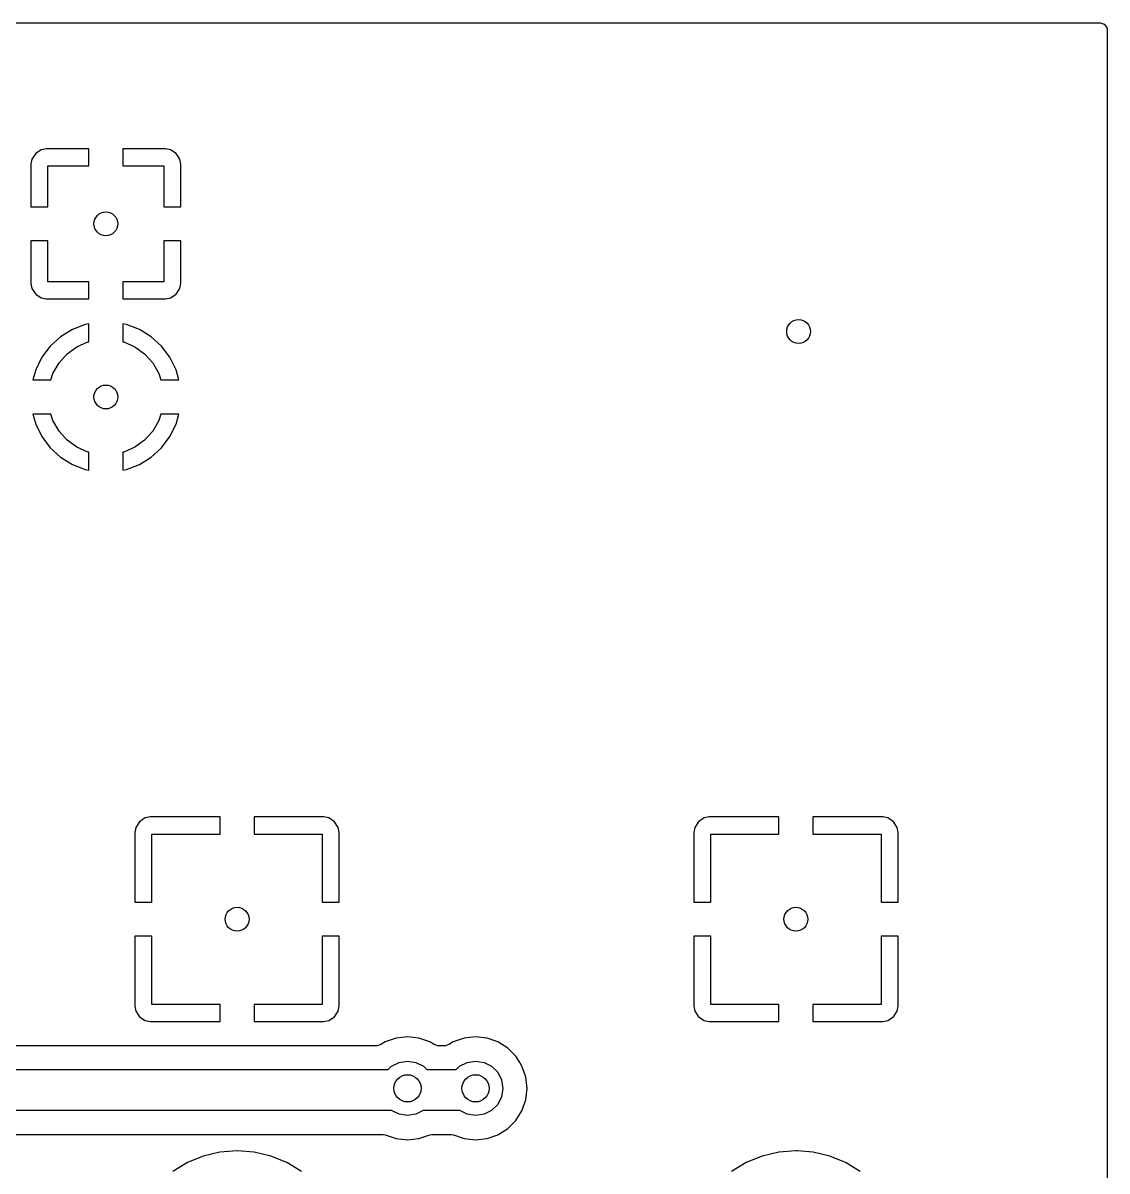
# Model space of a CAD drawing. Extents: x 0.22 to 1.78, y 0.22 to 2.18.
# Drawn here: x 1.152 to 1.778, y 1.515 to 2.178 of the extents above; entities that cross this region are included whole.
import ezdxf

# ---------------------------------------------------------------- set-up
doc = ezdxf.new("R2010")
doc.units = 0
doc.header["$MEASUREMENT"] = 0
doc.layers.add('BLACK', color=7, linetype='CONTINUOUS')

msp = doc.modelspace()

# ---------------------------------------------------------------- linework, layer by layer
at = {"layer": 'BLACK', "linetype": 'CONTINUOUS'}
for p, q in [((1.00064, 2.17817), (1.77427, 2.17817)), ((1.77427, 2.17817), (1.77656, 2.17742)), ((1.77656, 2.17742), (1.77798, 2.17548)), ((1.77798, 2.17548), (1.77817, 2.17427)), ((1.77817, 2.17427), (1.77817, 0.225728)), ((1.15924, 2.10277), (1.15707, 2.09951)), ((1.1625, 2.10494), (1.15924, 2.10277)), ((1.15924, 2.10277), (1.15924, 2.10277)), ((1.16537, 2.10551), (1.1625, 2.10494)), ((1.1625, 2.10494), (1.1625, 2.10494)), ((1.18996, 2.10551), (1.16537, 2.10551)), ((1.18996, 2.09567), (1.18996, 2.10551)), ((1.18996, 2.10551), (1.18996, 2.10551)), ((1.20965, 2.10551), (1.20965, 2.09567)), ((1.23424, 2.10551), (1.20965, 2.10551)), ((1.20965, 2.10551), (1.20965, 2.10551)), ((1.23711, 2.10494), (1.23424, 2.10551)), ((1.24036, 2.10277), (1.23711, 2.10494)), ((1.23711, 2.10494), (1.23711, 2.10494)), ((1.24254, 2.09951), (1.24036, 2.10277)), ((1.24036, 2.10277), (1.24036, 2.10277)), ((1.15707, 2.09951), (1.1565, 2.09664)), ((1.1565, 2.09664), (1.1565, 2.07205)), ((1.15707, 2.09951), (1.15707, 2.09951)), ((1.16634, 2.07205), (1.16634, 2.09567)), ((1.16634, 2.09567), (1.18996, 2.09567)), ((1.20965, 2.09567), (1.23327, 2.09567)), ((1.23327, 2.09567), (1.23327, 2.07205)), ((1.24311, 2.09664), (1.24254, 2.09951)), ((1.24254, 2.09951), (1.24254, 2.09951)), ((1.24311, 2.07205), (1.24311, 2.09664)), ((1.24311, 2.09664), (1.24311, 2.09664)), ((1.1565, 2.07205), (1.1565, 2.07205)), ((1.1565, 2.07205), (1.16634, 2.07205)), ((1.23327, 2.07205), (1.24311, 2.07205)), ((1.24311, 2.07205), (1.24311, 2.07205)), ((1.16634, 2.05236), (1.1565, 2.05236)), ((1.1565, 2.05236), (1.1565, 2.05236)), ((1.1565, 2.05236), (1.1565, 2.02777)), ((1.16634, 2.02874), (1.16634, 2.05236)), ((1.24311, 2.05236), (1.23327, 2.05236)), ((1.23327, 2.05236), (1.23327, 2.02874)), ((1.24311, 2.02777), (1.24311, 2.05236)), ((1.24311, 2.05236), (1.24311, 2.05236)), ((1.18996, 2.02874), (1.16634, 2.02874)), ((1.18996, 2.0189), (1.18996, 2.02874)), ((1.23327, 2.02874), (1.20965, 2.02874)), ((1.20965, 2.02874), (1.20965, 2.0189)), ((1.1565, 2.02777), (1.15707, 2.0249)), ((1.15707, 2.0249), (1.15707, 2.0249)), ((1.15707, 2.0249), (1.15924, 2.02164)), ((1.24036, 2.02164), (1.24254, 2.0249)), ((1.24254, 2.0249), (1.24311, 2.02777)), ((1.24254, 2.0249), (1.24254, 2.0249)), ((1.24311, 2.02777), (1.24311, 2.02777)), ((1.15924, 2.02164), (1.15924, 2.02164)), ((1.15924, 2.02164), (1.1625, 2.01947)), ((1.1625, 2.01947), (1.1625, 2.01947)), ((1.1625, 2.01947), (1.16537, 2.0189)), ((1.16537, 2.0189), (1.16537, 2.0189)), ((1.16537, 2.0189), (1.18996, 2.0189)), ((1.18996, 2.0189), (1.18996, 2.0189)), ((1.20965, 2.0189), (1.20965, 2.0189)), ((1.20965, 2.0189), (1.23424, 2.0189)), ((1.23424, 2.0189), (1.23711, 2.01947)), ((1.23424, 2.0189), (1.23424, 2.0189)), ((1.23711, 2.01947), (1.24036, 2.02164)), ((1.23711, 2.01947), (1.23711, 2.01947)), ((1.24036, 2.02164), (1.24036, 2.02164)), ((1.1879, 2.00404), (1.18042, 2.00114)), ((1.18996, 2.00442), (1.1879, 2.00404)), ((1.1879, 2.00404), (1.1879, 2.00404)), ((1.18996, 1.99414), (1.18996, 2.00442)), ((1.21171, 2.00404), (1.20965, 2.00442)), ((1.20965, 2.00442), (1.20965, 1.99414)), ((1.21919, 2.00114), (1.21171, 2.00404)), ((1.21171, 2.00404), (1.21171, 2.00404)), ((1.17359, 1.99691), (1.16766, 1.99151)), ((1.18042, 2.00114), (1.17359, 1.99691)), ((1.18042, 2.00114), (1.18042, 2.00114)), ((1.22601, 1.99691), (1.21919, 2.00114)), ((1.21919, 2.00114), (1.21919, 2.00114)), ((1.23194, 1.99151), (1.22601, 1.99691)), ((1.16766, 1.99151), (1.16282, 1.9851)), ((1.17741, 1.98707), (1.18307, 1.99119)), ((1.18307, 1.99119), (1.18946, 1.99403)), ((1.18946, 1.99403), (1.18996, 1.99414)), ((1.20965, 1.99414), (1.21014, 1.99403)), ((1.21014, 1.99403), (1.21654, 1.99119)), ((1.21654, 1.99119), (1.2222, 1.98707)), ((1.23678, 1.9851), (1.23194, 1.99151)), ((1.16282, 1.9851), (1.15925, 1.97792)), ((1.16282, 1.9851), (1.16282, 1.9851)), ((1.17273, 1.98187), (1.17741, 1.98707)), ((1.2222, 1.98707), (1.22688, 1.98187)), ((1.24036, 1.97792), (1.23678, 1.9851)), ((1.23678, 1.9851), (1.23678, 1.9851)), ((1.15925, 1.97792), (1.15758, 1.97205)), ((1.16801, 1.97205), (1.16923, 1.97582)), ((1.16923, 1.97582), (1.17273, 1.98187)), ((1.22688, 1.98187), (1.23037, 1.97582)), ((1.23037, 1.97582), (1.2316, 1.97205)), ((1.24203, 1.97205), (1.24036, 1.97792)), ((1.15758, 1.97205), (1.16801, 1.97205)), ((1.2316, 1.97205), (1.24203, 1.97205)), ((1.16801, 1.95236), (1.15758, 1.95236)), ((1.15758, 1.95236), (1.15925, 1.94649)), ((1.16923, 1.94859), (1.16801, 1.95236)), ((1.2316, 1.95236), (1.23037, 1.94859)), ((1.24203, 1.95236), (1.2316, 1.95236)), ((1.24036, 1.94649), (1.24203, 1.95236)), ((1.15925, 1.94649), (1.16282, 1.93931)), ((1.17273, 1.94253), (1.16923, 1.94859)), ((1.17741, 1.93734), (1.17273, 1.94253)), ((1.22688, 1.94253), (1.2222, 1.93734)), ((1.23037, 1.94859), (1.22688, 1.94253)), ((1.23678, 1.93931), (1.24036, 1.94649)), ((1.16282, 1.93931), (1.16282, 1.93931)), ((1.16282, 1.93931), (1.16766, 1.9329)), ((1.18307, 1.93322), (1.17741, 1.93734)), ((1.2222, 1.93734), (1.21654, 1.93322)), ((1.23194, 1.9329), (1.23678, 1.93931)), ((1.23678, 1.93931), (1.23678, 1.93931)), ((1.16766, 1.9329), (1.17359, 1.9275)), ((1.18946, 1.93038), (1.18307, 1.93322)), ((1.18996, 1.93027), (1.18946, 1.93038)), ((1.18996, 1.91999), (1.18996, 1.93027)), ((1.21014, 1.93038), (1.20965, 1.93027)), ((1.20965, 1.93027), (1.20965, 1.91999)), ((1.21654, 1.93322), (1.21014, 1.93038)), ((1.22601, 1.9275), (1.23194, 1.9329)), ((1.17359, 1.9275), (1.18042, 1.92327)), ((1.18042, 1.92327), (1.18042, 1.92327)), ((1.18042, 1.92327), (1.1879, 1.92037)), ((1.21171, 1.92037), (1.21919, 1.92327)), ((1.21919, 1.92327), (1.22601, 1.9275)), ((1.21919, 1.92327), (1.21919, 1.92327)), ((1.1879, 1.92037), (1.18996, 1.91999)), ((1.18996, 1.91999), (1.18996, 1.91999)), ((1.20965, 1.91999), (1.21171, 1.92037)), ((1.22254, 1.71911), (1.21928, 1.71694)), ((1.22541, 1.71969), (1.22254, 1.71911)), ((1.22254, 1.71911), (1.22254, 1.71911)), ((1.26575, 1.71969), (1.22541, 1.71969)), ((1.26575, 1.71968), (1.26575, 1.71969)), ((1.26575, 1.70984), (1.26575, 1.71968)), ((1.32577, 1.71969), (1.28543, 1.71969)), ((1.28543, 1.71969), (1.28543, 1.71968)), ((1.28543, 1.71968), (1.28543, 1.70984)), ((1.32864, 1.71911), (1.32577, 1.71969)), ((1.3319, 1.71694), (1.32864, 1.71911)), ((1.32864, 1.71911), (1.32864, 1.71911)), ((1.54537, 1.71911), (1.54212, 1.71694)), ((1.54824, 1.71969), (1.54537, 1.71911)), ((1.54537, 1.71911), (1.54537, 1.71911)), ((1.58858, 1.71969), (1.54824, 1.71969)), ((1.58858, 1.71968), (1.58858, 1.71969)), ((1.58858, 1.70984), (1.58858, 1.71968)), ((1.64861, 1.71969), (1.60827, 1.71969)), ((1.60827, 1.71969), (1.60827, 1.70984)), ((1.65148, 1.71911), (1.64861, 1.71969)), ((1.65473, 1.71694), (1.65148, 1.71911)), ((1.65148, 1.71911), (1.65148, 1.71911)), ((1.21711, 1.71368), (1.21654, 1.71081)), ((1.21654, 1.71081), (1.21654, 1.67047)), ((1.21928, 1.71694), (1.21711, 1.71368)), ((1.21711, 1.71368), (1.21711, 1.71368)), ((1.21928, 1.71694), (1.21928, 1.71694)), ((1.33407, 1.71368), (1.3319, 1.71694)), ((1.3319, 1.71694), (1.3319, 1.71694)), ((1.33465, 1.71081), (1.33407, 1.71368)), ((1.33407, 1.71368), (1.33407, 1.71368)), ((1.33465, 1.67047), (1.33465, 1.71081)), ((1.33465, 1.71081), (1.33465, 1.71081)), ((1.53994, 1.71368), (1.53937, 1.71081)), ((1.53937, 1.71081), (1.53937, 1.67047)), ((1.54212, 1.71694), (1.53994, 1.71368)), ((1.53994, 1.71368), (1.53994, 1.71368)), ((1.54212, 1.71694), (1.54212, 1.71694)), ((1.65691, 1.71368), (1.65473, 1.71694)), ((1.65473, 1.71694), (1.65473, 1.71694)), ((1.65748, 1.71081), (1.65691, 1.71368)), ((1.65691, 1.71368), (1.65691, 1.71368)), ((1.65748, 1.67047), (1.65748, 1.71081)), ((1.65748, 1.71081), (1.65748, 1.71081)), ((1.22638, 1.67047), (1.22638, 1.70984)), ((1.22638, 1.70984), (1.26575, 1.70984)), ((1.28543, 1.70984), (1.3248, 1.70984)), ((1.3248, 1.70984), (1.3248, 1.67047)), ((1.54921, 1.67047), (1.54921, 1.70984)), ((1.54921, 1.70984), (1.58858, 1.70984)), ((1.60827, 1.70984), (1.64764, 1.70984)), ((1.64764, 1.70984), (1.64764, 1.67047)), ((1.21654, 1.67047), (1.21654, 1.67047)), ((1.21654, 1.67047), (1.22638, 1.67047)), ((1.3248, 1.67047), (1.33465, 1.67047)), ((1.33465, 1.67047), (1.33465, 1.67047)), ((1.53937, 1.67047), (1.53937, 1.67047)), ((1.53937, 1.67047), (1.54921, 1.67047)), ((1.64764, 1.67047), (1.65748, 1.67047)), ((1.65748, 1.67047), (1.65748, 1.67047)), ((1.22638, 1.65079), (1.21654, 1.65079)), ((1.21654, 1.65079), (1.21654, 1.65079)), ((1.21654, 1.65079), (1.21654, 1.61045)), ((1.22638, 1.61142), (1.22638, 1.65079)), ((1.33465, 1.65079), (1.3248, 1.65079)), ((1.3248, 1.65079), (1.3248, 1.61142)), ((1.33465, 1.61045), (1.33465, 1.65079)), ((1.33465, 1.65079), (1.33465, 1.65079)), ((1.54921, 1.65079), (1.53937, 1.65079)), ((1.53937, 1.65079), (1.53937, 1.61045)), ((1.54921, 1.61142), (1.54921, 1.65079)), ((1.65748, 1.65079), (1.64764, 1.65079)), ((1.64764, 1.65079), (1.64764, 1.61142)), ((1.65748, 1.61045), (1.65748, 1.65079)), ((1.26575, 1.61142), (1.22638, 1.61142)), ((1.26575, 1.60157), (1.26575, 1.61142)), ((1.3248, 1.61142), (1.28543, 1.61142)), ((1.28543, 1.61142), (1.28543, 1.60157)), ((1.58858, 1.61142), (1.54921, 1.61142)), ((1.58858, 1.60157), (1.58858, 1.61142)), ((1.64764, 1.61142), (1.60827, 1.61142)), ((1.60827, 1.61142), (1.60827, 1.60157)), ((1.21654, 1.61045), (1.21711, 1.60758)), ((1.21711, 1.60758), (1.21711, 1.60758)), ((1.21711, 1.60758), (1.21928, 1.60432)), ((1.21928, 1.60432), (1.21928, 1.60432)), ((1.21928, 1.60432), (1.22254, 1.60215)), ((1.32864, 1.60215), (1.3319, 1.60432)), ((1.3319, 1.60432), (1.33407, 1.60758)), ((1.3319, 1.60432), (1.3319, 1.60432)), ((1.33407, 1.60758), (1.33465, 1.61045)), ((1.33407, 1.60758), (1.33407, 1.60758)), ((1.33465, 1.61045), (1.33465, 1.61045)), ((1.53937, 1.61045), (1.53994, 1.60758)), ((1.53994, 1.60758), (1.53994, 1.60758)), ((1.53994, 1.60758), (1.54212, 1.60432)), ((1.54212, 1.60432), (1.54212, 1.60432)), ((1.54212, 1.60432), (1.54537, 1.60215)), ((1.65148, 1.60215), (1.65473, 1.60432)), ((1.65473, 1.60432), (1.65691, 1.60758)), ((1.65473, 1.60432), (1.65473, 1.60432)), ((1.65691, 1.60758), (1.65748, 1.61045)), ((1.65691, 1.60758), (1.65691, 1.60758)), ((1.65748, 1.61045), (1.65748, 1.61045)), ((1.22254, 1.60215), (1.22254, 1.60215)), ((1.22254, 1.60215), (1.22541, 1.60157)), ((1.22541, 1.60157), (1.22541, 1.60157)), ((1.22541, 1.60157), (1.26575, 1.60157)), ((1.26575, 1.60157), (1.26575, 1.60157)), ((1.28543, 1.60157), (1.28543, 1.60157)), ((1.28543, 1.60157), (1.32577, 1.60157)), ((1.32577, 1.60157), (1.32864, 1.60215)), ((1.32577, 1.60157), (1.32577, 1.60157)), ((1.32864, 1.60215), (1.32864, 1.60215)), ((1.54537, 1.60215), (1.54537, 1.60215)), ((1.54537, 1.60215), (1.54824, 1.60157)), ((1.54824, 1.60157), (1.54824, 1.60157)), ((1.54824, 1.60157), (1.58858, 1.60157)), ((1.58858, 1.60157), (1.58858, 1.60157)), ((1.60827, 1.60157), (1.60827, 1.60157)), ((1.60827, 1.60157), (1.64861, 1.60157)), ((1.64861, 1.60157), (1.65148, 1.60215)), ((1.64861, 1.60157), (1.64861, 1.60157)), ((1.65148, 1.60215), (1.65148, 1.60215)), ((1.3674, 1.59198), (1.36111, 1.58978)), ((1.37402, 1.59273), (1.3674, 1.59198)), ((1.3674, 1.59198), (1.3674, 1.59198)), ((1.38063, 1.59198), (1.37402, 1.59273)), ((1.37402, 1.59273), (1.37402, 1.59273)), ((1.38692, 1.58978), (1.38063, 1.59198)), ((1.38063, 1.59198), (1.38063, 1.59198)), ((1.40677, 1.59198), (1.40048, 1.58978)), ((1.41339, 1.59273), (1.40677, 1.59198)), ((1.40677, 1.59198), (1.40677, 1.59198)), ((1.42, 1.59198), (1.41339, 1.59273)), ((1.41339, 1.59273), (1.41339, 1.59273)), ((1.42629, 1.58978), (1.42, 1.59198)), ((1.42, 1.59198), (1.42, 1.59198)), ((1.35655, 1.58762), (0.736201, 1.58762)), ((1.35862, 1.58822), (1.35655, 1.58762)), ((1.36111, 1.58978), (1.35862, 1.58822)), ((1.36111, 1.58978), (1.36111, 1.58978)), ((1.38941, 1.58822), (1.38692, 1.58978)), ((1.39148, 1.58762), (1.38941, 1.58822)), ((1.39592, 1.58762), (1.39148, 1.58762)), ((1.39799, 1.58822), (1.39592, 1.58762)), ((1.40048, 1.58978), (1.39799, 1.58822)), ((1.40048, 1.58978), (1.40048, 1.58978)), ((1.43192, 1.58624), (1.42629, 1.58978)), ((1.43663, 1.58153), (1.43192, 1.58624)), ((1.43192, 1.58624), (1.43192, 1.58624)), ((1.43192, 1.58624), (1.43192, 1.58624)), ((1.36476, 1.57573), (1.36915, 1.57797)), ((1.36915, 1.57797), (1.37402, 1.57874)), ((1.37402, 1.57874), (1.37888, 1.57797)), ((1.37888, 1.57797), (1.38327, 1.57573)), ((1.40413, 1.57573), (1.40852, 1.57797)), ((1.40852, 1.57797), (1.41339, 1.57874)), ((1.41339, 1.57874), (1.41825, 1.57797)), ((1.41825, 1.57797), (1.42264, 1.57573)), ((1.43888, 1.57795), (1.43663, 1.58153)), ((1.43663, 1.58153), (1.43663, 1.58153)), ((1.43663, 1.58153), (1.43663, 1.58153)), ((1.44018, 1.57589), (1.43888, 1.57795)), ((0.718504, 1.57382), (1.36285, 1.57382)), ((1.36285, 1.57382), (1.36476, 1.57573)), ((1.38327, 1.57573), (1.38519, 1.57382)), ((1.38519, 1.57382), (1.40222, 1.57382)), ((1.40222, 1.57382), (1.40413, 1.57573)), ((1.42264, 1.57573), (1.42613, 1.57225)), ((1.42613, 1.57225), (1.42836, 1.56786)), ((1.44148, 1.57218), (1.44018, 1.57589)), ((1.44237, 1.56961), (1.44148, 1.57218)), ((1.42836, 1.56786), (1.42913, 1.56299)), ((1.44312, 1.56299), (1.44237, 1.56961)), ((1.44237, 1.56961), (1.44237, 1.56961)), ((1.42836, 1.55813), (1.42613, 1.55374)), ((1.42913, 1.56299), (1.42836, 1.55813)), ((1.44237, 1.55638), (1.44312, 1.56299)), ((1.44312, 1.56299), (1.44312, 1.56299)), ((1.42613, 1.55374), (1.42264, 1.55025)), ((1.44018, 1.55009), (1.44237, 1.55638)), ((1.44237, 1.55638), (1.44237, 1.55638)), ((1.36487, 1.5502), (0.718504, 1.5502)), ((1.36915, 1.54801), (1.36487, 1.5502)), ((1.37402, 1.54724), (1.36915, 1.54801)), ((1.37888, 1.54801), (1.37402, 1.54724)), ((1.38316, 1.5502), (1.37888, 1.54801)), ((1.40424, 1.5502), (1.38316, 1.5502)), ((1.40852, 1.54801), (1.40424, 1.5502)), ((1.41339, 1.54724), (1.40852, 1.54801)), ((1.41825, 1.54801), (1.41339, 1.54724)), ((1.42264, 1.55025), (1.41825, 1.54801)), ((1.43663, 1.54445), (1.44018, 1.55009)), ((1.42629, 1.5362), (1.43192, 1.53974)), ((1.43192, 1.53974), (1.43663, 1.54445)), ((0.916662, 1.5364), (1.35989, 1.5364)), ((1.35989, 1.5364), (1.36118, 1.53618)), ((1.36118, 1.53618), (1.3674, 1.534)), ((1.3674, 1.534), (1.3674, 1.534)), ((1.3674, 1.534), (1.3674, 1.534)), ((1.3674, 1.534), (1.3674, 1.534)), ((1.3674, 1.534), (1.3674, 1.534)), ((1.3674, 1.534), (1.37402, 1.53326)), ((1.37402, 1.53326), (1.38063, 1.534)), ((1.37402, 1.53326), (1.37402, 1.53326)), ((1.37402, 1.53326), (1.37402, 1.53326)), ((1.38063, 1.534), (1.38165, 1.53436)), ((1.38063, 1.534), (1.38063, 1.534)), ((1.38063, 1.534), (1.38063, 1.534)), ((1.38165, 1.53436), (1.38685, 1.53618)), ((1.38685, 1.53618), (1.38814, 1.5364)), ((1.38814, 1.5364), (1.39926, 1.5364)), ((1.39926, 1.5364), (1.40055, 1.53618)), ((1.40055, 1.53618), (1.40677, 1.534)), ((1.40677, 1.534), (1.40677, 1.534)), ((1.40677, 1.534), (1.40677, 1.534)), ((1.40677, 1.534), (1.40677, 1.534)), ((1.40677, 1.534), (1.40677, 1.534)), ((1.40677, 1.534), (1.41339, 1.53326)), ((1.41339, 1.53326), (1.42, 1.534)), ((1.41339, 1.53326), (1.41339, 1.53326)), ((1.41339, 1.53326), (1.41339, 1.53326)), ((1.42, 1.534), (1.42629, 1.5362)), ((1.42, 1.534), (1.42, 1.534)), ((1.42, 1.534), (1.42, 1.534)), ((1.2657, 1.52621), (1.25606, 1.52389)), ((1.27559, 1.52699), (1.2657, 1.52621)), ((1.28548, 1.52621), (1.27559, 1.52699)), ((1.29512, 1.52389), (1.28548, 1.52621)), ((1.58854, 1.52621), (1.57889, 1.52389)), ((1.59843, 1.52699), (1.58854, 1.52621)), ((1.59927, 1.52692), (1.59843, 1.52699)), ((1.59843, 1.52699), (1.59843, 1.52699)), ((1.60831, 1.52621), (1.59927, 1.52692)), ((1.61796, 1.52389), (1.60831, 1.52621)), ((1.2469, 1.5201), (1.23844, 1.51491)), ((1.25606, 1.52389), (1.2469, 1.5201)), ((1.2469, 1.5201), (1.2469, 1.5201)), ((1.30429, 1.5201), (1.29512, 1.52389)), ((1.29512, 1.52389), (1.29512, 1.52389)), ((1.31274, 1.51491), (1.30429, 1.5201)), ((1.30429, 1.5201), (1.30429, 1.5201)), ((1.56973, 1.5201), (1.56127, 1.51491)), ((1.57889, 1.52389), (1.56973, 1.5201)), ((1.56973, 1.5201), (1.56973, 1.5201)), ((1.62712, 1.5201), (1.61796, 1.52389)), ((1.61796, 1.52389), (1.61796, 1.52389)), ((1.63558, 1.51491), (1.62712, 1.5201)), ((1.62712, 1.5201), (1.62712, 1.5201))]:
    msp.add_line(p, q, dxfattribs=at)
at = {"layer": 'BLACK'}
for centre, radius in [((1.1998, 2.0622), 0.00689), ((1.6, 2), 0.00689), ((1.1998, 1.9622), 0.00689), ((1.27559, 1.66063), 0.00689), ((1.59843, 1.66063), 0.00689), ((1.37402, 1.56299), 0.007874), ((1.41339, 1.56299), 0.007874)]:
    msp.add_circle(centre, radius, dxfattribs=at)

doc.saveas('drawing.dxf')
